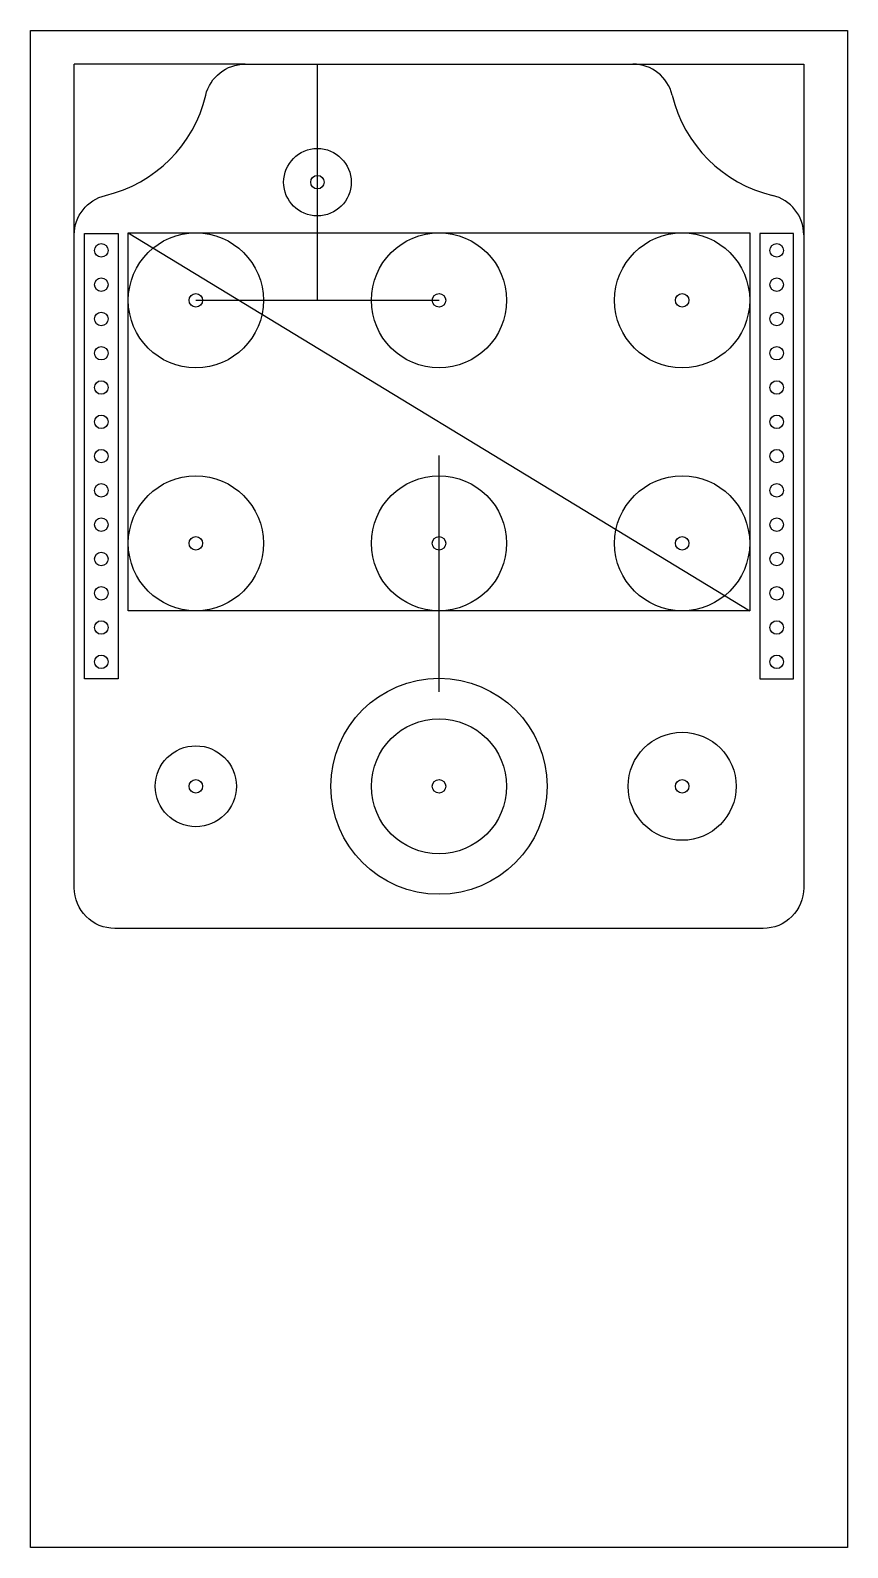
# Model space of a CAD drawing. Header units: millimetres. Extents: x -30 to 30, y -83 to 29.
import ezdxf

# ---------------------------------------------------------------- set-up
doc = ezdxf.new("R2010")
doc.units = ezdxf.units.MM
doc.layers.get('0').update_dxf_attribs({"linetype": 'CONTINUOUS'})

msp = doc.modelspace()

# ---------------------------------------------------------------- linework, layer by layer
for p, q in [((-14.35, 26.5), (-27, 26.5)), ((-27, 13.85), (-27, 26.5)), ((-9, 9), (-9, 26.5)), ((-23, 14), (23, -14)), ((-18, 9), (0, 9)), ((0, -20), (0, -2.5))]:
    msp.add_line(p, q)
for points in [[(-30.25, 29), (30.25, 29), (30.25, -83.4), (-30.25, -83.4)], [(-26.25, 13.95), (-23.75, 13.95), (-23.75, -19.03), (-26.25, -19.03)], [(-23, 14), (23, 14), (23, -14), (-23, -14)], [(23.75, 13.95), (23.75, -19.03), (26.25, -19.03), (26.25, 13.95)]]:
    msp.add_lwpolyline(points, close=True)
msp.add_lwpolyline([(-14.35, 26.5), (14.35, 26.5), (27, 26.5), (27, 13.85), (27, -34.53, -0.414214), (24, -37.53), (-24, -37.53, -0.414214), (-27, -34.53), (-27, 13.85, -0.34754), (-24.69, 16.77, 0.283515), (-17.27, 24.19, -0.34754)], format="xyb", close=True)
for centre, radius in [((-9, 17.75), 2.5), ((-9, 17.75), 0.5), ((-18, 9), 5), ((0, 9), 5), ((18, 9), 5), ((-25, 12.7), 0.5), ((25, 12.7), 0.5), ((-25, 10.16), 0.5), ((25, 10.16), 0.5), ((-18, 9), 0.5), ((0, 9), 0.5), ((18, 9), 0.5), ((-25, 7.62), 0.5), ((25, 7.62), 0.5), ((-25, 5.08), 0.5), ((25, 5.08), 0.5), ((-25, 2.54), 0.5), ((25, 2.54), 0.5), ((-25, 0), 0.5), ((25, 0), 0.5), ((-25, -2.54), 0.5), ((25, -2.54), 0.5), ((-18, -9), 5), ((0, -9), 5), ((18, -9), 5), ((-25, -5.08), 0.5), ((25, -5.08), 0.5), ((-25, -7.62), 0.5), ((25, -7.62), 0.5), ((-18, -9), 0.5), ((0, -9), 0.5), ((18, -9), 0.5), ((-25, -10.16), 0.5), ((25, -10.16), 0.5), ((-25, -12.7), 0.5), ((25, -12.7), 0.5), ((-25, -15.24), 0.5), ((25, -15.24), 0.5), ((-25, -17.78), 0.5), ((25, -17.78), 0.5), ((0, -27), 8), ((0, -27), 5), ((18, -27), 4), ((-18, -27), 3), ((-18, -27), 0.5), ((0, -27), 0.5), ((18, -27), 0.5)]:
    msp.add_circle(centre, radius)
for centre, radius, start, end in [((14.35, 23.5), 3, 13.3424, 90), ((27, 26.5), 10, 193.3424, 256.6576), ((24, 13.85), 3, 0, 76.6576)]:
    msp.add_arc(centre, radius, start, end)

doc.saveas('drawing.dxf')
